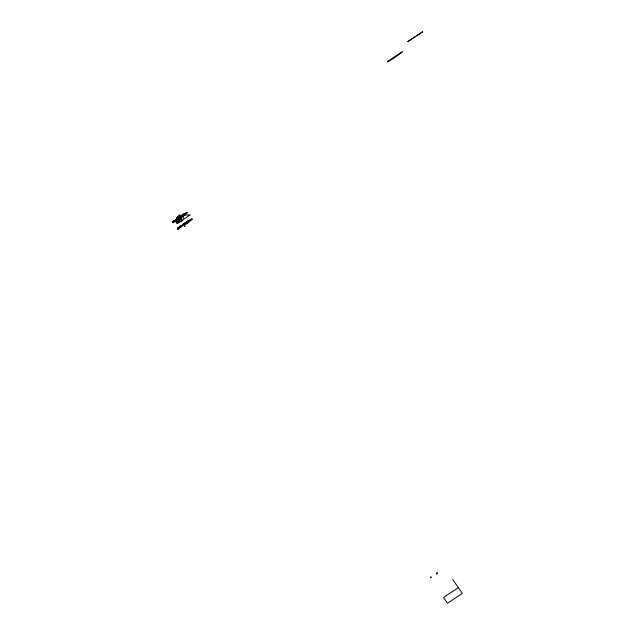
<?xml version="1.0" encoding="UTF-8"?>
<svg xmlns="http://www.w3.org/2000/svg" width="635" height="635" viewBox="0 0 635 635"><rect width="100%" height="100%" fill="white"/><g stroke="black" fill="none" stroke-linecap="round" stroke-linejoin="round"><path stroke-width="0.95" d="M181.451 219.266L178.808 220.369L180.991 218.472L178.538 219.448L180.538 217.678L178.268 218.535L178.268 216.416C179.356 213.122 181.38 216.916 178.268 216.948L179.157 215.162L179.594 215.924L178.268 217.48L180.102 216.916L178.268 218.535L179.665 221.861L182.309 220.766C179.3 217.337 180.276 214.312 178.268 216.416M177.189 223.385L178.546 220.543L178.022 216.329L177.086 217.083L176.101 219.869L176.205 221.98L177.189 223.385L179.491 221.98L178.419 220.353L177.189 223.385L179.491 221.98M182.84 214.741L184.285 213.844L179.927 216.551L184.388 213.789L184.841 214.44L180.554 217.456L187.571 212.376L184.285 213.844L187.65 212.368L180.602 217.773L182.142 216.694M184.499 223.163L188.857 220.448L177.895 227.767L178.324 228.394C182.769 225.639 188.555 221.964 191.976 218.964C188.182 220.424 188.516 221.274 192.214 218.972C189.016 223.456 176.046 228.56 177.641 229.005M177.101 220.218L176.205 221.98L178.546 220.543M178.022 216.329L176.101 219.869L178.141 218.646L176.101 219.869L178.157 216.519L177.086 217.083M179.316 215.575L178.268 217.48L179.88 216.535L178.268 216.948L179.157 215.162M178.141 218.646L176.205 221.98L177.681 220.893M173.069 222.393C175.72 217.988 169.053 225.298 175.466 221.012M178.268 218.535L179.443 217.305M407.861 41.513L422.688 31.75L416.75 35.766M183.364 215.487L184.801 214.805M187.928 222.099L189.413 221.051L188.96 220.401L187.412 221.345M173.172 221.845L173.268 222.464L173.442 221.647M178.014 228.259L177.84 229.076L177.729 228.433M173.934 221.742L173.323 221.155L176.482 219.258M189.365 221.417L185.174 224.385L186.706 223.306M184.547 223.472L180.515 226.235L181.046 227.005M172.664 221.805L174.974 220.305M179.665 221.861L181.626 220.52M172.744 221.718L173.879 222.758L173.014 221.512M183.642 224.155L183.174 224.465L183.642 224.155L184.968 226.076L184.507 226.393L183.618 225.108M177.316 228.33L178.451 229.37L177.586 228.124M414.877 37.005L407.884 41.577M184.348 215.154L183.34 216.217L183.15 219.647L190.222 214.876L179.903 215.368M184.507 226.385L184.968 226.076M458.351 587.629L443.5 597.479L447.484 603.25L462.336 593.4L452.787 579.572M173.752 221.774L176.99 219.758M181.419 215.963L181.999 216.797M185.991 222.575L187.492 221.631L188.008 222.377M181.896 219.94L182.777 220.496L181.745 220.726M185.357 213.598L185.682 214.066M189.921 220.21L190.246 220.678M182.967 214.654L183.483 215.392M187.539 221.266L188.055 222.004M182.816 224.314L183.404 225.171M175.403 219.686L175.911 220.432M179.975 226.298L180.483 227.036M179.546 226.909L180.038 227.624M174.069 220.924L174.53 221.591M178.641 227.536L179.102 228.203M173.752 220.853L174.196 221.496M178.324 227.465L178.768 228.108M173.45 221.107L173.879 221.798M178.014 227.711L178.451 228.409M402.304 51.856L395.216 57.221L387.699 61.968L387.366 61.484L402.304 51.856M184.134 224.068L183.666 224.369L184.134 224.068M184.301 225.108L183.84 225.425L184.301 225.108M437.094 572.714L436.793 574.056L437.094 572.714M430.974 576.905L430.792 577.707L430.974 576.905"/></g></svg>
